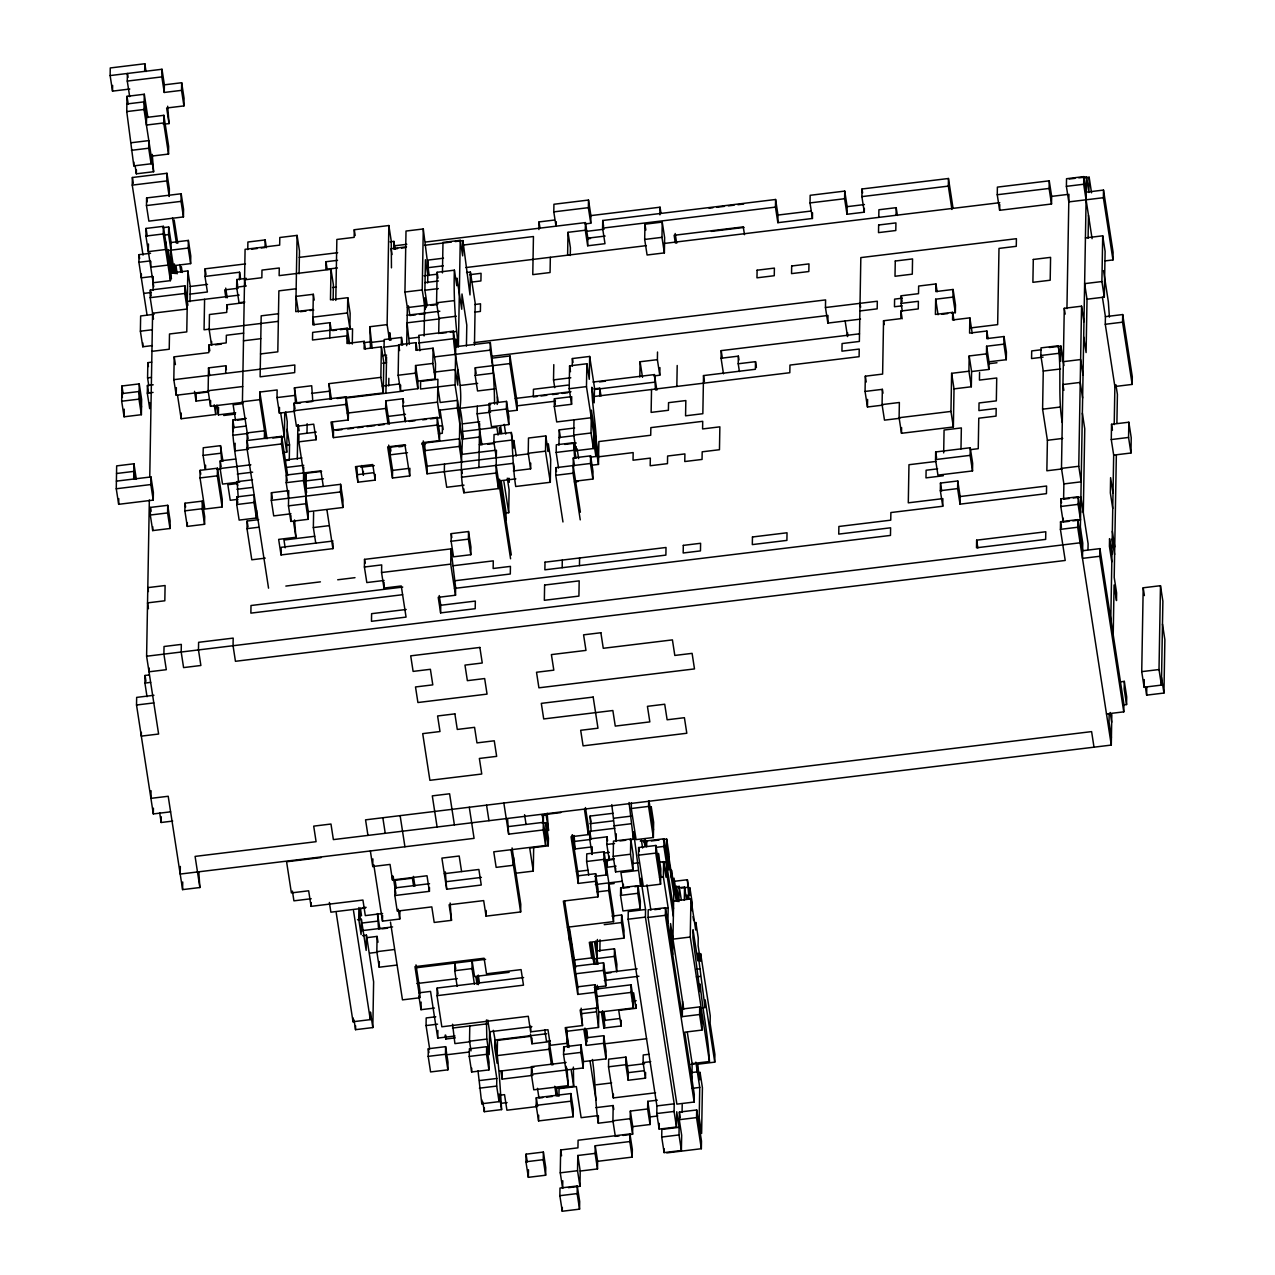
<?xml version="1.0" encoding="UTF-8"?>
<svg xmlns="http://www.w3.org/2000/svg" width="1275" height="1275" viewBox="0 0 1275 1275"><rect width="100%" height="100%" fill="white"/><g stroke="black" fill="none" stroke-linecap="round" stroke-linejoin="round"><path stroke-width="1.5" d="M129.811 89.027L112.519 91.131L110.128 75.576L110.256 67.957L144.824 63.75L146.035 71.528M112.519 91.131L112.63 85.409M116.392 481.137L150.976 476.93L153.367 492.485L153.239 500.103L118.671 504.31L116.264 488.755L116.663 465.885L133.955 463.781L136.345 479.336M118.671 504.31L118.766 498.589M121.683 401.227L121.954 385.99L139.246 383.887L141.637 399.442L141.382 414.694L124.089 416.797L121.683 401.227L138.975 399.139L139.246 383.887M163.853 115.324L163.726 122.942L146.434 125.046L146.561 117.428L163.853 115.324L168.651 146.434L168.523 154.068L151.231 156.156L151.103 163.79L133.811 165.877L126.751 111.578L127.006 96.342L144.298 94.238L147.9 117.571M129.683 96.661L127.277 81.09L127.404 73.472L128.01 77.361M124.089 416.797L124.217 409.163M143.039 255.128L132.249 185.114L132.377 177.496L166.961 173.288L169.352 188.859L169.224 196.477L166.818 180.922L166.961 173.288M133.811 165.877L133.875 162.068M152.267 154.371L153.622 171.727L136.345 173.814L136.409 170.005M133.684 479.033L133.955 463.781M147.007 314.798L138.911 262.283L139.039 254.665L150.562 253.263M153.622 171.727L144.027 109.491L144.298 94.238M144.697 71.368L144.824 63.75M152.378 345.589L142.784 346.768L140.377 331.197L140.648 315.961L154.084 314.319M141.382 274.029L141.318 277.838L152.841 276.452M170.611 811.824L153.319 813.928L136.521 705.011L136.664 697.393L153.94 695.289M142.784 346.768L142.848 342.943M153.733 286.62L145.94 236.066L146.067 228.432L163.359 226.328L171.456 278.843M146.466 205.562L146.609 197.944L181.178 193.752L183.568 209.307L183.441 216.925L148.872 221.133L146.466 205.562L181.05 201.37L181.178 193.752M151.103 163.79L148.697 148.219L148.824 140.601L131.548 142.704M148.474 244.003L148.33 251.621L165.623 249.518L165.75 241.899M141.382 732.312L141.318 736.121L158.61 734.033L146.609 656.227L149.334 499.975M149.812 402.964L149.701 408.685L147.31 393.13L147.438 385.496L153.207 384.795M148.777 385.656L147.581 377.878L147.836 362.642L151.677 362.164M153.494 319.069L150.195 297.665L150.338 290.047L184.907 285.839L187.903 305.299M150.833 261.455L150.737 267.176L168.029 265.072L168.284 249.836L171.886 273.169M147.023 696.708L144.92 683.081L145.047 675.463L148.888 675.001M149.749 477.105L152.602 313.22L187.17 309.028L184.779 293.473L184.907 285.839M153 290.365L153.239 277.026M150.307 515.036L150.434 507.418L167.726 505.314L170.133 520.869L169.989 528.503L152.697 530.591L150.307 515.036L167.599 512.933L167.726 505.314M153.239 500.103L150.833 484.548L150.976 476.93M149.079 667.972L149.016 671.798L166.308 669.694L163.901 654.123L164.029 646.505L181.321 644.401L181.193 652.035L183.584 667.59L200.876 665.486L198.47 649.931L198.613 642.313L233.182 638.106L233.054 645.724L235.445 661.295L1065.215 560.458L1060.418 529.348L1060.545 521.73L1077.837 519.626L1082.634 550.736L1099.927 548.633L1123.913 704.23L1123.769 711.848L1106.493 713.952M152.697 530.591L152.777 526.782M164.252 92.453L164.379 84.835L181.672 82.732L181.544 90.35L164.252 92.453L161.845 76.898L161.989 69.264L110.128 75.576M151.056 790.739L150.912 798.357L168.204 796.269L182.596 889.615L199.888 887.528L198.82 872.116M153.127 282.731L170.42 280.643L163.232 233.963L163.359 226.328M153.319 813.928L153.414 808.207M163.28 124.265L169.049 123.579L167.678 106.223M174.547 273.488L168.555 234.584L168.683 226.966L162.929 227.667M172.699 821.084L161.176 822.487L161.272 816.781M170.42 280.643L170.547 273.009L187.839 270.922L190.246 286.477L189.975 301.713M171.089 242.521L170.818 257.773L173.225 273.328L173.352 265.71L190.644 263.606L190.772 255.988L188.365 240.417L171.089 242.521L168.683 226.966M208.861 391.282L176.221 395.25L173.814 379.679L174.213 356.825L208.797 352.617L208.925 344.999L226.217 342.895L226.344 335.277L243.637 333.173M176.221 395.25L176.348 387.616M169.049 123.579L166.643 108.008L183.935 105.905L184.062 98.287L181.672 82.732M215.857 406.916L215.714 414.534L181.146 418.742L181.241 413.02M187.839 270.922L186.772 331.898L169.495 333.986L169.224 349.238L151.932 351.342M190.644 263.606L188.238 248.051L188.365 240.417M184.875 510.845L185.018 503.211L202.295 501.123L204.701 516.678L204.558 524.296L187.282 526.4L184.875 510.845L202.167 508.741L202.295 501.123M180.333 866.442L180.205 874.06L474.077 838.36L469.28 807.234M187.282 526.4L187.345 522.591M182.596 889.615L182.723 881.997M209.482 399.442L196.031 401.083L196.175 393.465L207.697 392.062M200.032 477.934L200.159 470.316L217.451 468.212L222.248 499.338L222.121 506.956L204.829 509.06L200.032 477.934L217.324 475.83L217.451 468.212M204.59 299.306L204.064 329.795L209.817 329.093M190.102 294.095L207.395 291.991L204.988 276.436L205.132 268.818L245.469 263.909M205.195 468.993L203.092 455.382L203.235 447.764L220.511 445.66L222.918 461.215M205.53 469.041L205.594 465.232M243.174 402.326L210.518 406.295L208.128 390.724L208.526 367.869L225.803 365.766L226.408 369.654M211.65 341.493L211.586 345.318L209.196 329.747L209.451 314.511L226.743 312.407L226.87 304.789L244.162 302.685M210.518 406.295L210.63 400.573M235.668 412.749L218.392 414.853L218.519 407.235M239.812 481.982L222.519 484.086L220.113 468.531L220.256 460.897L235.62 459.032M221.579 461.056L220.511 445.66M225.675 373.384L225.803 365.766M238.473 481.822C237.357 461.183 231.492 440.879 232.879 420.065L246.314 418.423M244.8 302.032L239.031 302.717L236.64 287.162L236.768 279.544L246.378 278.38M235.142 443.238L235.014 450.872L248.45 449.23M239.429 279.863L239.572 272.228L204.988 276.436M236.736 504.533L236.879 496.915L254.155 494.812L254.028 502.43L256.418 518.001L239.142 520.104L236.736 504.533L254.028 502.43M238.202 497.075L237.134 481.663L252.498 479.798M248.131 438.727L242.425 401.768L245.087 249.326L279.671 245.119L279.799 237.501L297.091 235.397L299.482 250.968L299.083 273.822M247.764 249.645L247.892 242.027L265.184 239.923L266.379 247.701M268.547 588.173L246.968 448.131L247.222 432.894L264.515 430.791L264.387 438.409M265.248 558.147L251.797 559.789L246.999 528.663L247.127 521.045L258.666 519.642M256.418 518.001L256.562 510.367M265.71 438.568L259.718 399.681L259.845 392.047L277.137 389.943L277.01 397.577L279.4 413.132L294.764 411.267M265.184 239.923L265.041 247.541L261.2 248.003M291.003 513.793L273.711 515.897L271.32 500.342L271.447 492.708L288.74 490.62L288.469 505.856L290.859 521.411L308.152 519.323L308.279 511.689L303.482 480.579L303.721 467.24M279.4 413.132L279.496 407.41M287.242 480.882L281.536 443.939L281.663 436.321L247.095 440.512L248.003 446.346M332.998 542.927L332.902 548.648L281.042 554.944L281.169 547.326L333.03 541.03M284.739 413.753L284.341 436.624L272.818 438.026M288.596 498.238L286.206 482.683L286.333 475.049L320.902 470.858L323.308 486.412M282.891 452.657L286.732 452.195L287.273 421.69L285.759 411.968M287.13 429.324L289.537 444.879L289.266 460.132L285.425 460.594M290.859 521.411L290.971 515.706M306.622 492.405L298.828 441.835L316.104 439.732L313.714 424.177L296.422 426.28L294.031 410.709L294.158 403.091L346.019 396.796L348.426 412.351L348.282 419.969L331.006 422.073L333.397 437.628L437.118 425.037L437.245 417.403L333.524 430.01L333.397 437.628M295.497 403.251L294.429 387.855L311.706 385.751L312.773 401.147M297.091 235.397L295.752 311.626L313.044 309.522M281.042 554.944L278.651 539.389L295.928 537.285L294.557 519.945M297.298 459.159L297.888 424.862M298.828 441.835L298.956 434.217L316.248 432.113M308.152 519.323L305.761 503.752L306.287 473.264L321.651 471.399M306.988 433.245L307.147 423.73M298.414 311.945L296.023 296.39L313.315 294.286L312.773 324.774L330.066 322.671L331.261 330.448M315.754 543.134L313.347 527.563L313.618 512.327M316.104 439.732L316.184 435.922M382.612 913.506L365.319 915.609L362.929 900.054L311.068 906.35L311.132 902.541M337.524 260.339L326.002 261.726L325.874 269.36L337.397 267.957M330.066 399.043L328.998 383.647L380.858 377.352L381.384 346.864L364.108 348.952L364.236 341.333L346.943 343.437L347.214 328.185L312.646 332.392L312.502 340.011L347.087 335.819L348.282 343.597M329.795 337.907L330.066 322.671M245.453 285.648L244.561 279.815L261.853 277.711L261.981 270.093L279.273 267.989L279.129 275.623L330.99 269.312L330.464 299.8L347.756 297.697L350.147 313.267L349.876 328.504L340.282 329.667M333.126 300.119L333.397 284.867L330.99 269.312M335.787 300.438L336.855 239.461L354.147 237.357L354.275 229.739L388.843 225.532L391.25 241.087L391.457 267.846M308.279 511.689L342.863 507.498L340.457 491.927L340.6 484.309L306.016 488.516M342.863 507.498L342.991 499.864L340.6 484.309M348.282 419.969L345.892 404.414L346.019 396.796M349.876 328.504L347.485 312.949L347.756 297.697M352.282 344.059L352.553 328.822L346.784 329.524M375.264 474.396L375.169 480.117L357.877 482.205L356.809 466.809M354.036 1019.936L355.534 1029.674L372.826 1027.57L370.435 1012.015L370.292 1019.633L353.016 1021.737L353.079 1017.928M363.407 471.415L363.343 475.224L361.845 465.487M355.534 1029.674L355.613 1025.865M384.094 580.46L366.817 582.563L364.411 567.008L364.538 559.374L450.983 548.872L455.637 587.616L455.51 595.234L438.217 597.337L440.624 612.893L475.193 608.701L475.336 601.083L440.752 605.274L440.624 612.893M358.897 907.529L358.705 918.972L361.096 934.527L361.367 919.275L357.526 919.753M370.467 347.804L369.83 326.719L387.122 324.615L388.843 225.532M360.14 919.466L360.331 908.023L361.526 915.801M372.125 347.995L369.83 326.719M362.594 935.627L366.435 935.149L366.164 950.401L361.367 919.275M450.123 903.003L451.493 920.343L434.201 922.447L431.811 906.892L397.242 911.099L394.836 895.528L429.404 891.337L427.013 875.766L392.445 879.973L390.038 864.418L372.746 866.522L372.89 858.888M337.158 398.501L383.265 392.907L383.791 362.419L381.384 346.864M382.612 363.2L386.452 362.738L384.062 347.167L384.189 339.548L401.482 337.445L402.677 345.222M372.826 1027.57L373.623 981.83L366.435 935.149M406.183 609.482L371.615 613.673L371.471 621.308L406.056 617.1L401.258 585.974L383.966 588.078L381.56 572.523L381.703 564.905L364.411 567.008M405.482 414.295L388.19 416.399L388.062 424.017L385.656 408.462L385.783 400.844L403.075 398.74L403.681 402.629M385.927 393.226L386.548 357.016M396.509 965.111L379.217 967.215L376.826 951.66L377.081 936.408L367.487 937.587M378.548 928.949L377.48 913.553L379.886 929.108M383.966 588.078L384.062 582.372M388.716 385.911L388.859 378.293M379.217 967.215L379.328 961.509M405.689 445.342L390.325 447.206L390.182 454.824L407.474 452.721M390.07 241.867L393.911 241.405L393.784 249.023L397.625 248.561M399.904 911.402L399.76 919.036L382.484 921.124L382.58 915.418M409.881 468.292L409.737 475.91L392.461 478.013L392.588 470.395L388.684 445.102M415.969 342.656L415.825 350.274L433.118 348.187L432.847 363.423L415.57 365.527L417.961 381.082L417.833 388.7L400.541 390.803L398.151 375.248L398.677 344.76L415.969 342.656L417.164 350.434M400.541 390.803L400.637 385.082M401.338 345.079L401.482 337.445M392.445 879.973L392.509 876.164M405.402 418.12L405.338 421.929L402.948 406.358L403.075 398.74M406.677 345.7L407.331 307.594L404.94 292.023L406.008 231.046L423.284 228.958L429.149 275.48M394.836 895.528L394.963 887.91L429.547 883.702M409.371 344.107L407.076 322.83L439.732 318.862M417.833 388.7L415.427 373.145L415.57 365.527M419.826 350.752L418.758 335.357L453.342 331.149L455.733 346.704L490.301 342.513C492.899 362.961 494.349 383.504 494.572 404.111M425.228 309.379L422.232 289.935L423.284 228.958M424.097 335.978L424.75 297.872L426.264 307.594M427.284 305.809L424.894 290.238L425.42 259.749L427.826 275.32M427.683 282.938L428.081 260.068L443.461 258.203M514.367 469.136L513.458 463.303L427.029 473.806L427.157 466.188L423.268 440.911M390.469 922.08L402.47 999.871L419.762 997.767L419.889 990.149L415.985 964.856M434.44 1008.063L420.989 1009.688L421.117 1002.07M417.961 381.082L435.253 378.978L435.524 363.742L433.118 348.187M438.712 333.556L438.983 318.32L436.576 302.765L437.118 272.276L454.394 270.173L456.801 285.728L456.928 278.109L461.725 309.219L461.996 293.983L466.793 325.093L466.427 346.067M429.659 1048.911L426.057 1025.578L426.185 1017.944L435.795 1016.781M430.312 418.885L439.923 417.722L437.516 402.167L437.915 379.297L420.623 381.4L420.495 389.018L455.063 384.827L455.86 339.086L457.072 346.864M429.404 891.337L429.484 887.528M428.193 1056.369L428.32 1048.751L445.613 1046.648L448.003 1062.218L447.876 1069.837L430.583 1071.94L428.193 1056.369L445.469 1054.282L445.613 1046.648M427.029 473.806L422.232 442.696L439.524 440.592L439.652 432.974L437.245 417.403M439.923 417.722L440.05 410.104L457.342 408L457.47 400.382L440.178 402.486L437.787 386.915M442.441 272.898L442.983 242.409L460.259 240.306L462.666 255.877L462.921 240.624L455.239 241.565M444.449 464.084L444.322 471.702L446.712 487.273L464.004 485.169M566.578 1027.809L567.646 1043.205L550.354 1045.309L547.963 1029.738L530.671 1031.842L528.28 1016.287L441.835 1026.789L437.038 995.663L437.182 988.045L523.611 977.543M455.032 1035.985L437.739 1038.089L437.883 1030.455M515.865 478.874L498.573 480.962L498.445 488.596L463.861 492.787C457.295 464.993 466.57 436.114 460.004 408.319C463.494 382.197 453.135 357.032 453.342 331.149M460.259 240.306L458.394 347.023C455.334 321.523 453.454 295.943 454.394 270.173M455.51 595.234L450.713 564.124L450.983 548.872M451.111 541.253L451.238 533.635L468.531 531.532L470.937 547.087L470.794 554.721L453.517 556.808L451.111 541.253L468.403 539.15L468.531 531.532M444.306 873.678L478.874 869.47L481.265 885.025L446.696 889.233L445.326 871.877M455.35 1037.866L445.74 1039.029L445.804 1035.22M457.996 369.893L457.741 385.13L455.334 369.575L434.201 372.141M461.741 461.98L459.335 446.425L459.861 415.937L455.063 384.827M470.268 1041.739L454.904 1043.603L452.561 1024.239M457.135 986.26L454.729 970.705L454.856 963.087L455.765 968.92M463.861 492.787L463.941 488.978M466.554 272.531L470.395 272.053L469.997 294.923L462.921 240.624M474.459 345.095L475.193 303.179L470.395 272.053M494.843 388.875L477.551 390.963L475.161 375.408L475.288 367.79L509.857 363.582L510 355.964L492.708 358.068M481.95 444.959L477.153 413.833L477.28 406.215M478.89 467.511L479.655 423.682M469.248 1056.433L469.391 1048.815L486.668 1046.711L489.074 1062.266L488.947 1069.9L471.654 1071.988L469.248 1056.433L486.54 1054.329L486.668 1046.711M471.017 1050.919L469.519 1041.197L469.79 1025.945M474.412 984.157L472.021 968.602L472.148 960.983L474.555 976.538L509.123 972.331M471.654 1071.988L471.718 1068.179M489.106 411.108L489.249 403.49L506.526 401.386L508.932 416.941L508.805 424.559L491.512 426.663L489.106 411.108L506.398 409.004L506.526 401.386M498.27 402.645L490.174 350.131L490.301 342.513M482.811 1101.951L484.309 1111.688L501.601 1109.585L499.194 1094.014L499.067 1101.648L481.775 1103.752L478.013 1070.841M481.775 1103.752L481.854 1099.927M496.31 457.789L493.903 442.234L494.047 434.6L511.323 432.496L513.729 448.067L513.857 440.433L516.263 456.004M512.072 847.923L520.774 904.326L520.646 911.944L486.062 916.151L486.173 910.43M484.309 1111.688L484.373 1107.863M498.445 488.596L496.039 473.025L496.437 450.171M497.234 404.43L497.377 396.812M531.866 1026.646L489.6 1031.778L489.202 1054.648L486.811 1039.093L486.476 1019.952M499.402 433.325L499.497 427.603L500.406 433.452M505.904 520.025L506.032 512.407L501.234 481.281M499.067 1101.648L496.676 1086.077L496.804 1078.459L487.815 1020.112M504.852 513.188L508.709 512.709L509.108 489.855L507.307 478.173M509.299 478.412L509.235 482.221L508.629 478.332M493.297 1030.312C498.541 1056.561 499.943 1083.081 501.601 1109.585M513.331 470.937L530.623 468.833L528.217 453.262L528.488 438.026L545.764 435.922L548.17 451.477L548.298 443.859L550.704 459.414L550.306 482.285L515.722 486.492C512.901 468.578 512.853 450.489 511.323 432.496M532.87 1075.351L502.127 1079.096L502.27 1071.462M560.777 812.605L543.485 814.709L543.214 829.945L508.645 834.153L507.578 818.757M507.45 411.427L517.06 410.263L517.188 402.645L510 355.964M513.586 857.645L513.442 865.263L496.15 867.367L493.76 851.812L545.62 845.516L545.748 837.882L542.162 814.55M530.623 468.833L530.719 463.112M538.911 229.532L539.038 221.914L554.402 220.049M525.953 1161.78L526.081 1154.162L543.373 1152.058L545.764 1167.613L545.636 1175.231L528.344 1177.335L525.953 1161.78L543.246 1159.676L543.373 1152.058M515.977 873.2L533.269 871.112L533.667 848.242M530.671 1031.842L530.767 1026.136M528.344 1177.335L528.488 1169.717M566.977 1068.275L568.347 1085.615L533.779 1089.822L531.372 1074.267L531.516 1066.633L566.084 1062.442M551.453 1064.848L549.063 1049.293L549.19 1041.675L531.914 1043.779L532.01 1038.057M550.306 482.285L545.509 451.175L545.764 435.922M550.338 257.295L550.067 272.531L532.775 274.635L533.444 236.528L464.291 244.928M536.169 1105.377L536.313 1097.759L570.881 1093.552L573.272 1109.122L573.144 1116.741L538.576 1120.932L536.169 1105.377L570.754 1101.186L570.881 1093.552M555.9 225.484L553.796 211.873L553.924 204.255L588.508 200.047L590.899 215.602L590.771 223.237L585.002 223.938M538.576 1120.932L538.672 1115.227M554.737 387.664L553.525 379.886L553.796 364.634M556.219 225.532L556.298 221.722M542.178 823.108L546.019 822.646L545.891 830.264L548.282 845.819L531.006 847.923M591.265 417.738L556.697 421.945L554.29 406.374L554.434 398.756L569.798 396.892M548.282 845.819L548.425 838.201L546.019 822.646M562.96 521.969L555.757 475.288L555.9 467.67L590.468 463.478L590.596 455.844L573.32 457.948L573.049 473.2L580.252 519.865M558.562 467.989L556.171 452.434L556.298 444.8L573.591 442.712L575.981 458.267M558.96 445.118L559.231 429.882L574.595 428.002M562.163 567.71L562.291 560.092M567.614 255.191L568.012 232.321L585.305 230.217L585.432 222.599L426.009 241.979M570.276 255.51L570.419 247.892L568.012 232.321M573.352 1067.111L573.686 1086.252L556.394 1088.356L556.267 1095.974L554.752 1086.252M554.29 406.374L571.582 404.287L569.192 388.716L569.59 365.845L586.867 363.757L589.273 379.312L589.672 356.442L572.379 358.546L572.252 366.164M558.928 1096.293L559.056 1088.659L576.348 1086.571L581.145 1117.681L596.509 1115.816M571.582 404.287L571.71 396.652M559.852 1195.695L559.996 1188.061L577.272 1185.973L579.679 1201.528L579.551 1209.146L562.259 1211.25L559.852 1195.695L577.145 1193.591L577.272 1185.973M562.785 1180.762L562.658 1188.38L560.251 1172.825L560.665 1149.954L577.942 1147.851L578.085 1140.233L629.946 1133.937L632.336 1149.492L632.209 1157.11L597.624 1161.318L597.497 1168.936L580.205 1171.04L579.95 1186.276L568.427 1187.678M574.643 458.108L573.591 442.712M593.672 433.293L593.401 448.545L576.109 450.649L573.718 435.078L573.989 419.842M568.347 1085.615L563.55 1054.505L563.678 1046.871L580.97 1044.783L583.376 1060.338L583.233 1067.956L531.372 1074.267M562.259 1211.25L562.323 1207.441M576.109 450.649L576.188 446.824M565.957 1070.06L566.02 1066.251M569.447 940.297L569.511 936.488L570.116 940.376M572.395 841.038L572.507 835.316M571.837 955.867L572.045 944.424M579.456 565.606L579.583 557.988M614.789 828.272L589.815 831.316L589.688 838.934L592.094 854.489L592.222 846.871L574.929 848.975L574.164 835.508M574.372 963.804L574.435 959.995L591.727 957.892L591.998 942.639L595.298 964.043M812.526 212.766L812.43 218.471L777.862 222.679L777.989 215.061L775.598 199.49L602.724 220.495L602.597 228.129L604.988 243.684L587.695 245.788L587.839 238.154L585.432 222.599M590.771 223.237L588.365 207.666L588.508 200.047M590.787 465.343L598.469 464.419L586.468 386.612L586.867 363.757M578.372 875.782L595.648 873.694L595.521 881.312L578.228 883.416L578.372 875.782L572.061 834.95M577.862 986.802L595.154 984.698L595.027 992.332L577.734 994.42L577.862 986.802L564.682 901.234M579.95 1186.276L577.543 1170.721L577.814 1155.485L595.09 1153.381L595.234 1145.763L629.802 1141.555L629.946 1133.937M593.401 448.545L591.01 432.99L591.409 410.12L598.597 456.801L633.165 452.593L633.038 460.211L650.33 458.108L650.186 465.742L667.478 463.638L667.606 456.02L684.898 453.916L684.771 461.534L702.047 459.43L702.19 451.812L719.467 449.708L719.865 426.838L702.589 428.942L702.716 421.324L650.856 427.619L650.728 435.253L598.867 441.548L598.469 464.419M583.233 1067.956L580.842 1052.401L580.97 1044.783M567.646 1043.205L565.239 1027.65L582.532 1025.546L581.161 1008.19M575.583 481.137L592.875 479.033L593.002 471.415L590.596 455.844M588.731 875.096L586.627 861.486L586.755 853.867L604.047 851.764L613.642 914L613.514 921.618L567.407 927.228M578.228 883.416L571.041 836.735L588.317 834.631L588.46 827.013L585.448 807.553M590.166 457.183L595.935 456.482C598.134 433.165 592.158 410.391 591.807 387.249L594.198 402.804L594.469 387.568L589.672 356.442M591.154 831.475L590.086 816.064L613.132 813.275M586.436 1037.786L603.728 1035.683L603.585 1043.301L586.309 1045.404L586.564 1030.168L587.759 1037.946M599.664 395.808L599.792 388.19L594.038 388.891M577.734 994.42L563.343 901.074L597.911 896.867L598.055 889.249L595.648 873.694M565.877 1031.395L598.517 1027.427L596.19 1008.063M596.955 964.235L597.385 939.468M613.658 1121.331L598.294 1123.211C594.947 1102.062 595.712 1080.642 592.397 1059.493M582.532 1025.546L580.141 1009.991L597.417 1007.887L597.561 1000.269L595.154 984.698M598.517 1027.427L598.788 1012.191L597.29 1002.469M599.856 951.214L600.047 939.771M598.294 1123.211L598.421 1115.577M594.788 876.339L606.31 874.953L603.92 859.382L604.047 851.764M594.293 987.36L605.816 985.957L603.41 970.403L603.553 962.784L574.738 966.275M606.31 874.953L606.581 859.701L614.263 858.76M613.084 859.541L609.243 860.019L606.836 844.448L606.98 836.83L589.688 838.934M621.244 1020.239L621.148 1025.961L603.856 1028.064L604.127 1012.812L605.322 1020.59M605.816 985.957L605.944 978.339L603.553 962.784M613.514 921.618L608.717 890.508L608.844 882.89M609.243 860.019L609.307 856.21M582.93 1061.661L605.992 1058.872L606.119 1051.237L603.728 1035.683M655.573 1092.787L613.323 1097.918L608.526 1066.808L608.653 1059.174L625.945 1057.087L628.336 1072.642L628.208 1080.26L645.485 1078.156L645.596 1072.45M613.211 856.338L613.466 841.102L630.758 838.998L633.149 854.553L632.894 869.805L615.602 871.909L613.211 856.338L630.488 854.234L630.758 838.998M616.271 833.786L616.128 841.404L611.777 804.621M615.602 871.909L615.666 868.084M614.47 948.791L616.877 964.346L616.749 971.98L614.343 956.409L614.47 948.791L597.194 950.895L595.696 941.173M619.156 1135.882L615.315 1136.344L612.924 1120.789L613.179 1105.537L595.903 1107.64M613.323 1097.918L613.387 1094.109M620.527 895.401L620.67 887.782L637.946 885.679L640.353 901.234L640.225 908.852L622.933 910.956L620.527 895.401L637.819 893.297L637.946 885.679M591.727 957.892L589.321 942.321L623.905 938.129L621.499 922.574L621.642 914.94L612.032 916.119M629.101 887.384L623.332 888.085L623.395 884.276M623.905 938.129L624.033 930.511L621.642 914.94M679.129 1127.323L661.852 1129.411L661.709 1137.045L664.116 1152.6L681.392 1150.496L679.001 1134.941L679.129 1127.323L676.738 1111.752L676.467 1127.004L659.175 1129.108L656.784 1113.537L656.912 1105.919L628.129 919.211L628.256 911.593L645.548 909.489L640.751 878.363L640.624 885.982L634.854 886.683M628.208 1080.26L625.802 1064.705L625.945 1057.087M629.579 839.779L633.42 839.317L629.053 802.517M651.111 814.342L651.238 806.724L653.645 822.279L653.374 837.532L636.082 839.619L631.284 808.509L631.396 802.788M639.827 377.002L640.098 361.749L657.39 359.662L657.518 352.027M633.42 839.317L633.548 831.683L640.624 885.982M630.966 992.428L631.093 984.81L596.525 989.002L596.397 996.636L630.966 992.428L633.356 1007.983L598.788 1012.191M644.688 239.445L644.959 224.193L662.235 222.089L664.642 237.66L664.371 252.896L647.094 255L644.688 239.445L661.98 237.341L662.235 222.089M622.997 1135.419L632.607 1134.24L630.201 1118.685L630.344 1111.067L647.62 1108.963L647.764 1101.345L657.358 1100.182M633.356 1007.983L633.5 1000.365L631.093 984.81M632.607 1134.24L632.735 1126.622L630.344 1111.067M658.298 861.023L658.442 853.405L660.832 868.96L660.577 884.197L643.285 886.3L638.488 855.19L638.616 847.556L655.908 845.468L660.705 876.578M621.148 1025.961L618.742 1010.406L636.034 1008.302L636.097 1004.493M651.525 389.512L651.127 412.383L668.403 410.279L668.546 402.661L685.838 400.557L685.567 415.809L702.844 413.706L703.513 375.583L755.374 369.288L755.517 361.67L738.225 363.773L739.42 371.551M655.525 389.991L654.457 374.579L592.987 382.054M676.467 1127.004L674.077 1111.449L674.204 1103.815L645.421 917.108L645.548 909.489M646.648 846.6L646.744 840.878L664.036 838.791L668.833 869.901L669.104 854.664L666.697 839.093L662.857 839.572M645.485 1078.156L643.094 1062.601L643.222 1054.983L648.991 1054.282M653.374 837.532L648.577 806.406L648.672 800.684M659.908 214.838L660.052 207.203L590.899 215.602M699.72 1006.899L702.111 1022.454L701.983 1030.072L684.691 1032.176L694.285 1094.412L694.158 1102.03L676.866 1104.134L648.082 917.426L648.21 909.808L665.502 907.704L682.3 1016.621L699.577 1014.517L699.72 1006.899L682.428 1008.987M654.027 375.918L659.781 375.217L659.924 367.598M632.735 1126.622L650.027 1124.518L650.154 1116.9L647.764 1101.345M660.577 884.197L655.764 853.087L655.908 845.468M667.893 923.259L668.164 908.007L663.367 876.897L663.637 861.645L657.868 862.346M673.503 908.645L663.893 846.409L664.036 838.791M659.175 1129.108L659.287 1123.387M694.158 1102.03L665.375 915.323L665.502 907.704M666.697 839.093L666.57 846.727L673.758 893.392M676.834 386.452L677.2 365.495M664.116 1152.6L664.179 1148.791M670.299 938.814L670.57 923.578L683.751 1009.147M671.367 877.837L671.495 870.219L676.292 901.329L676.563 886.093L678.953 901.648L679.224 886.412L675.383 886.874M672.69 954.385L672.833 946.751L670.427 931.196M681.392 1150.496L681.663 1135.26L679.272 1119.689L679.4 1112.071L696.692 1109.967L701.489 1141.093L701.346 1148.711L666.777 1152.919M682.3 1016.621L682.555 1001.369M684.324 900.373L684.548 887.033L678.794 887.735M682.061 1112.39L682.205 1104.772M687.018 898.779L687.082 894.97L687.687 898.859M689.026 899.018L687.352 879.734L673.901 881.36M691.895 1078.857L692.15 1063.605L709.442 1061.501L690.253 937.029L690.923 898.923L673.63 901.027M692.15 910.844L692.277 903.226L689.887 887.671L689.759 895.289L687.352 879.734M701.346 1148.711L696.548 1117.601L696.692 1109.967M690.923 898.923L695.72 930.033L695.847 922.415L698.238 937.97L698.11 945.604L700.517 961.159L700.644 953.541L710.239 1015.777L710.111 1023.395L714.908 1054.521L714.765 1062.139L697.489 1064.243L697.345 1071.861L691.592 1072.562M701.202 1007.983L705.043 1007.521L697.983 953.222L697.839 960.84L693.042 929.73L692.915 937.348L699.975 991.647L700.118 984.029C702.541 1009.896 708.183 1035.555 709.442 1061.501M695.847 1062.139L699.752 1087.416L699.21 1117.904L701.617 1133.475L702.413 1087.734L700.023 1072.179L699.879 1079.797L697.489 1064.243M705.043 1007.521L705.171 999.903L714.765 1062.139M723.467 373.798L721.076 358.243L721.204 350.625L859.493 333.811M738.225 363.773L738.352 356.139L721.076 358.243M777.862 222.679L775.455 207.124L775.598 199.49M812.43 218.471L810.023 202.916L810.167 195.298L844.735 191.091L847.142 206.662L846.998 214.28L864.291 212.176L864.354 208.367M860.513 319.117L827.858 323.085L825.451 307.53L825.594 299.912L474.093 342.624M827.858 323.085L827.985 315.467L491.863 356.315M846.998 214.28L844.608 198.725L844.735 191.091M847.604 332.743L847.54 336.552L845.134 320.981M864.291 212.176L861.884 196.621L862.028 188.987L948.457 178.5L952.951 207.666M882.826 405.131L867.462 406.996L865.056 391.441L865.327 376.189L882.619 374.085L883.543 320.742L900.835 318.638L900.963 311.02L918.255 308.917L918.383 301.298L901.09 303.386L902.302 311.164M867.462 406.996L867.59 399.378M878.778 217.388L878.905 209.753L896.198 207.666L897.393 215.443M899.847 418.28L884.483 420.144L882.077 404.589L882.348 389.337L865.056 391.441M896.07 215.284L896.198 207.666M901.09 303.386L901.234 295.768L918.51 293.664L918.653 286.046L935.93 283.942L935.802 291.561L953.094 289.473L952.951 297.091L935.675 299.195L935.404 314.431L952.696 312.327L952.552 319.961L969.845 317.858L969.574 333.094L986.866 331.006L986.738 338.624L1004.015 336.52L1003.887 344.138L986.595 346.242L986.468 353.86L969.175 355.964L968.92 371.216L951.628 373.32L954.019 388.875L953.365 426.982L901.505 433.293L899.098 417.722L899.369 402.486L882.077 404.589M901.505 433.293L901.6 427.571M935.547 459.574L935.675 451.956L970.243 447.748L972.65 463.303L972.506 470.937L937.938 475.129L935.547 459.574L970.116 455.366L970.243 447.748M454.474 588.397L890.476 535.42L890.603 527.802L838.743 534.097L838.886 526.479L890.747 520.168L890.874 512.55L942.735 506.255L940.344 490.7L940.472 483.066L957.764 480.962L960.155 496.533L960.027 504.151L1046.456 493.648L1046.584 486.03L960.155 496.533M942.735 506.255L942.863 498.637L908.294 502.828L908.963 464.722L935.85 461.454M943.675 452.896L944.074 430.026L961.35 427.922L960.983 448.896M951.931 209.451L948.329 186.118L948.457 178.5M953.365 426.982L950.959 411.427L951.628 373.32M951.517 313.108L955.358 312.646L955.485 305.028L953.094 289.473M960.027 504.151L957.621 488.596L957.764 480.962M954.019 388.875L971.311 386.771L971.582 371.535L969.175 355.964M976.65 540.17L976.507 547.788L1045.659 539.389L1045.787 531.755L976.65 540.17L977.845 547.947M979.567 372.475L979.439 380.093L996.731 377.99L996.333 400.86L979.041 402.964L978.913 410.582L996.189 408.478L996.062 416.112L978.77 418.2L978.244 448.688L970.562 449.629M971.582 371.535L988.858 369.431L989.002 361.797L986.595 346.242M997.257 194.74L997.385 187.122L1049.245 180.827L1051.652 196.382L1051.508 204L999.648 210.295L997.257 194.74L1049.118 188.445L1049.245 180.827M999.648 210.295L999.759 204.59M989.002 361.797L1006.278 359.709L1006.421 352.075L1004.015 336.52M1062.218 468.913L1046.855 470.778L1047.397 440.289L1042.599 409.179L1043.253 371.057L1040.862 355.502L1040.99 347.884L1058.282 345.78L1060.672 361.335L1060.943 346.099L1049.421 347.501M1062.282 422.631C1057.756 397.226 1061.692 371.248 1058.282 345.78M1068.976 521.332L1063.207 522.033L1060.816 506.478L1060.943 498.86L1078.236 496.756L1080.626 512.311M1069.374 498.477L1063.605 499.178L1063.876 483.926L1061.485 468.371L1064.274 308.295L1081.567 306.191L1083.957 321.762M1103.513 190.071L1103.369 197.705L1068.801 201.896L1066.394 186.341L1066.538 178.723L1083.814 176.619L1086.22 192.174L1103.513 190.071L1113.107 252.307L1112.963 259.941L1105.282 260.865M1063.207 522.033L1063.286 518.224M1066.936 308.614L1068.928 194.278M199.888 887.528L195.091 856.402L316.088 841.691L313.698 826.136L330.974 824.032L333.381 839.603L1111.29 745.078L1077.694 527.244L1077.837 519.626M1072.817 520.869L1080.499 519.929L1078.108 504.374L1078.236 496.756M1063.876 483.926L1081.168 481.822L1078.762 466.267L1081.567 306.191M1092.085 238.696L1083.686 184.237L1083.814 176.619M1078.809 177.862L1086.491 176.938L1080.1 542.799L146.609 656.227M1083.304 512.63L1084.754 428.783L1082.363 413.227M1085.423 237.915L1102.716 235.811L1101.903 281.552L1084.627 283.64L1087.017 299.211L1086.093 352.553L1083.686 336.998M1088.085 238.234L1088.483 215.363M1083.383 177.942L1089.153 177.241L1088.882 192.493L1086.491 176.938M1087.989 549.461L1088.101 543.756L1080.897 497.075L1073.215 497.999M1123.769 711.848L1099.783 556.267L1099.927 548.633M1087.017 299.211L1104.309 297.107L1105.106 251.366L1102.716 235.811M1114.207 424.623L1114.876 386.516L1105.282 324.28L1105.409 316.646L1102.413 297.202M1113.681 455.111L1111.274 439.556L1111.545 424.304L1128.837 422.216L1131.228 437.771L1130.957 453.007L1113.681 455.111L1110.748 622.806M1109.154 714.271L1109.027 721.889L1111.418 737.46M1111.29 745.078L1111.816 714.59M1113.155 638.361L1114.079 585.002L1116.486 600.573L1116.613 592.939L1114.207 577.384L1116.342 455.43M1116.9 423.029L1117.41 394.453L1115.912 384.731M1114.876 386.516L1132.168 384.412L1122.558 322.177L1122.701 314.558L1105.409 316.646M1120.47 681.838L1124.311 681.36L1124.168 688.994L1126.574 704.549L1122.733 705.011M1130.957 453.007L1128.566 437.453L1128.837 422.216M1126.574 704.549L1126.702 696.931L1124.311 681.36M1132.168 384.412L1132.296 376.794L1122.701 314.558M1141.731 671.638L1143.197 587.791L1160.473 585.703L1162.88 601.258L1161.413 685.105L1144.121 687.209L1141.731 671.638L1159.007 669.55L1160.473 585.703M1144.121 687.209L1144.265 679.575M1162.481 624.128L1164.872 639.683L1163.947 693.042L1146.655 695.146L1146.783 687.512M127.277 81.09L161.845 76.898M126.878 103.96L144.171 101.857L146.561 117.428M126.751 111.578L144.027 109.491M131.405 150.322L148.697 148.219M132.249 185.114L166.818 180.922M145.94 236.066L163.232 233.963M164.714 235.062L168.555 234.584M167.105 250.617L188.238 248.051M138.911 262.283L150.434 260.881M553.796 211.873L588.365 207.666M251.605 249.183L257.359 248.482M299.243 257.375L337.652 252.705M395.282 245.708L406.805 244.306M709.107 208.207L712.948 207.745M716.789 207.283L724.471 206.343M728.312 205.881L734.081 205.179M737.922 204.717L743.676 204.016M406.486 246.84L391.122 248.705L392.015 254.554M401.466 248.099L405.307 247.621M424.511 245.294L451.398 242.027M602.597 228.129L775.455 207.124M810.023 202.916L844.608 198.725M861.884 196.621L948.329 186.118M586.787 231.317L604.079 229.213M1069.199 179.026L1074.968 178.341M190.246 286.477L207.522 284.373M587.839 238.154L605.115 236.066M777.989 215.061L810.645 211.092M847.142 206.662L864.418 204.558M586.659 238.951L590.5 238.473M143.708 293.409L151.39 292.469M150.195 297.665L184.779 293.473M236.64 287.162L246.234 285.998M1066.394 186.341L1083.686 184.237M238.122 288.262L224.687 289.887L225.882 297.681M711.37 231.397L744.026 227.428M427.954 267.686L443.318 265.822M187.313 301.41L239.174 295.099M465.821 267.559L646.361 245.629M663.653 243.525L999.791 202.677M1051.652 196.382L1067.016 194.517M296.151 288.756L278.874 290.859L277.807 351.836L260.514 353.94M423.985 275.782L437.421 274.141M332.536 287.528L336.377 287.066M469.519 274.715L481.057 273.312L480.914 280.946L471.32 282.11M425.021 282.62L438.473 280.994M404.94 292.023L422.232 289.935M424.894 290.238L438.329 288.612M278.476 313.73L261.184 315.833L260.116 376.81L294.684 372.603L294.828 364.985L173.814 379.679M300.342 311.706L306.096 311.004M309.952 310.542L313.793 310.08M140.377 331.197L151.9 329.795M209.196 329.747L278.332 321.348M347.485 312.949L312.917 317.14L314.112 324.934M436.576 302.765L453.868 300.661M407.331 307.594L438.074 303.848M431.125 305.331L436.895 304.629M474.762 304.502L480.516 303.801L480.388 311.435L474.619 312.136M407.203 315.212L439.859 311.243M415.634 314.829L409.865 315.531L408.367 305.809M419.475 314.367L425.228 313.666M243.493 340.792L260.785 338.688M215.427 344.84L221.197 344.138M332.6 330.608L336.441 330.145M438.983 318.32L456.275 316.216M363.805 342.672L369.575 341.971M440.64 333.333L446.393 332.632M450.234 332.169L456.004 331.468M372.236 342.274L383.759 340.887M409.466 338.401L419.077 337.222M384.062 347.167L399.426 345.302M418.63 342.975L453.199 338.767M147.581 377.878L151.422 377.416M382.739 355.582L386.596 355.103M825.451 307.53L877.312 301.235L877.184 308.853L859.892 310.957M902.286 298.191L894.604 299.131L894.476 306.749L902.158 305.825M434.472 356.904L490.174 350.131M147.31 393.13L153.064 392.429M208.128 390.724L242.696 386.532M398.151 375.248L415.427 373.145M941.906 314.287L947.676 313.586M242.425 401.768L259.718 399.681M277.01 397.577L294.286 395.473M311.578 393.369L328.87 391.266M382.213 386.07L399.505 383.966M242.744 403.649L233.134 404.812L235.54 420.383M475.161 375.408L492.437 373.304M300.661 402.948L296.82 403.41L294.429 387.855M306.43 402.247L312.184 401.545M345.589 398.119L403.203 391.122M460.402 385.448L477.679 383.345M223.715 415.491L235.237 414.088M970.769 327.898L997.656 324.631L998.994 248.418L1016.271 246.314L1016.414 238.696L860.832 257.598L859.366 341.445L842.074 343.549L841.946 351.167L859.222 349.063L859.095 356.681L789.958 365.08L789.815 372.714L593.895 396.509M294.031 410.709L345.892 404.414M553.525 379.886L570.817 377.782M237.453 420.144L243.222 419.443M568.012 385.082L533.444 389.289L533.317 396.907L537.158 396.445M599.489 381.894L605.258 381.193M347.246 413.132L385.656 408.462M402.948 406.358L437.516 402.167M246.187 426.057L232.735 427.683L233.341 431.572M569.192 388.716L586.468 386.612M1105.282 324.28L1122.558 322.177M515.275 398.469L570.977 391.696M540.998 395.983L546.752 395.282M552.521 394.581L558.291 393.879M562.132 393.401L567.885 392.716M594.772 389.449L654.314 382.213M232.608 435.301L247.972 433.436M460.004 408.319L490.732 404.573M517.076 405.848L555.486 401.179M336.202 430.328L341.955 429.627M347.724 428.926L353.478 428.225M357.319 427.762L363.088 427.061M366.929 426.599L374.611 425.659M378.452 425.197L384.221 424.495M409.179 421.451L414.949 420.75M422.631 419.826L426.472 419.363M477.153 413.833L490.604 412.207M1041.308 349.764L1031.698 350.928L1031.571 358.546L1043.093 357.143M246.968 448.131L281.536 443.939M438.6 426.121L442.441 425.659L442.313 433.277L438.473 433.755M203.092 455.382L220.384 453.278M285.696 445.342L289.537 444.879M462.395 423.874L479.687 421.77M1040.862 355.502L1058.138 353.398M989.304 363.678L996.986 362.753M116.535 473.503L133.811 471.399L135.023 479.193M1063.334 361.654L1080.626 359.55L1083.033 375.121M286.604 459.813L301.968 457.948M220.113 468.531L250.856 464.785M398.756 446.824L402.597 446.362M421.802 444.019L425.643 443.557M217.021 469.535L220.862 469.072M1043.253 371.057L1060.545 368.969M286.461 467.431L303.753 465.327M459.335 446.425L424.766 450.633L424.894 442.999L459.462 438.807L461.869 454.362L494.525 450.394M493.903 442.234L511.195 440.13M116.264 488.755L150.833 484.548M237.278 474.045L252.641 472.18M479.288 444.64L494.652 442.776M487.719 444.258L493.473 443.557M573.718 435.078L591.01 432.99M559.087 437.5L574.467 435.636M360.809 467.287L374.26 465.646M237.453 483.544L227.843 484.707L230.249 500.278L237.931 499.338M564.729 444.417L576.252 443.015M286.206 482.683L303.482 480.579M528.217 453.262L545.509 451.175M237.007 489.297L252.37 487.432M323.436 478.794L306.159 480.898L304.948 473.105M358.02 474.587L373.384 472.722M392.588 470.395L407.952 468.515M427.157 466.188L528.966 453.82M556.171 452.434L573.447 450.33M899.098 417.722L950.959 411.427M271.32 500.342L340.457 491.927M461.47 477.233L496.039 473.025M1042.599 409.179L1059.876 407.076M288.469 505.856L305.761 503.752M555.757 475.288L573.049 473.2M574.403 481.918L578.244 481.44M246.999 528.663L258.522 527.26M313.347 527.563L328.711 525.698M1047.397 440.289L1062.76 438.425M314.702 536.281L283.974 540.026L285.17 547.804M1111.274 439.556L1128.566 437.453M937.635 468.833L926.112 470.236L925.985 477.87L943.277 475.766M1061.485 468.371L1078.762 466.267M940.344 490.7L957.621 488.596M381.56 572.523L450.713 564.124M285.839 586.07L320.407 581.862M337.7 579.774L354.992 577.671M452.944 565.765L493.282 560.857L493.154 568.491L510.43 566.387L510.303 574.005L454.601 580.778M1060.816 506.478L1078.108 504.374M402.741 587.074L251 605.513L250.872 613.132L402.613 594.708M1060.418 529.348L1077.694 527.244M1099.783 556.267L1082.507 558.37L1082.762 543.118L1080.371 527.563M144.92 683.081L150.673 682.38M136.521 705.011L153.813 702.908M542.305 815.49L546.146 815.028L548.553 830.583L547.182 813.227M631.284 808.509L648.577 806.406M508.773 826.535L543.357 822.327M613.865 818.231L631.157 816.128M589.958 823.698L613.004 820.893M321.157 857.565L286.588 861.773L291.385 892.898L308.662 890.795L311.068 906.35M613.737 825.849L631.029 823.746M575.073 841.357L590.437 839.476M619.969 840.942L625.738 840.241M606.836 844.448L614.518 843.524M640.241 841.038L644.082 840.576L644.975 846.409M643.652 841.898L647.493 841.436M651.334 840.974L659.016 840.034M603.617 853.087L609.37 852.401M656.211 847.333L663.893 846.409M586.627 861.486L603.92 859.382M638.488 855.19L655.764 853.087M604.222 861.262L608.063 860.8M446.824 881.615L481.408 877.407M311.196 898.732L293.919 900.835L292.421 891.097M632.591 863.51L638.345 862.808M606.438 867.319L616.048 866.155M576.459 871.606L587.982 870.203M662.458 862.426L666.299 861.964L666.028 877.216L663.637 861.645M638.217 870.427L620.925 872.53L623.332 888.085M362.259 907.8L366.1 907.322M365.463 907.991L330.878 912.183L329.38 902.461M595.393 884.515L622.296 881.248M659.526 877.359L663.367 876.897M608.414 884.212L614.168 883.511M597.178 891.91L608.717 890.508M361.988 923.036L377.352 921.172M681.456 888.053L687.225 887.352M361.861 930.654L392.588 926.925M381.815 928.869L387.568 928.168M654.712 909.649L660.482 908.948M664.323 908.485L668.164 908.007M628.129 919.211L645.421 917.108M648.082 917.426L665.375 915.323M376.826 951.66L394.103 949.556M369.877 953.142L377.559 952.202M604.222 924.662L621.499 922.574M416.447 967.741L485.6 959.342M690.253 937.029L672.961 939.133L674.029 878.156L677.631 901.489M454.729 970.705L472.021 968.602M593.21 958.991L614.343 956.409M416.925 983.535L457.263 978.642M419.029 992.811L430.552 991.408L437.739 1038.089M576.523 973.67L603.41 970.403M604.477 972.825L637.133 968.857M605.211 973.383L610.98 972.682M437.038 995.663L523.483 985.161L521.077 969.606L486.508 973.813L484.102 958.242L414.965 966.657L419.762 997.767M604.334 980.443L638.918 976.252M696.533 969.255L700.373 968.777M696.405 976.873L700.246 976.411M426.057 1025.578L437.58 1024.176M632.32 1001.146L636.161 1000.684M452.498 1028.048L487.082 1023.841M580.762 1013.737L596.126 1011.872M603.983 1020.446L619.347 1018.566M469.519 1041.197L486.811 1039.093M546.656 1033.738L494.796 1040.033L494.668 1047.652L497.075 1063.223L497.473 1040.352L530.113 1036.384M550.37 1040.894L546.529 1041.356L544.728 1029.69M448.147 1054.584L469.264 1052.018M497.202 1055.588L549.063 1049.293M606.247 1043.619L646.584 1038.727M563.55 1054.505L580.842 1052.401M499.609 1071.159L534.177 1066.952M479.512 1080.562L496.804 1078.459M608.526 1066.808L625.802 1064.705M643.094 1062.601L650.776 1061.661M627.3 1065.804L644.576 1063.701M479.384 1088.181L496.676 1086.077M690.97 1064.386L694.827 1063.924M628.336 1072.642L643.7 1070.777M500.693 1095.113L504.533 1094.651L506.924 1110.206L537.668 1106.477M596.302 1084.77L611.665 1082.905M542.815 1097.6L538.974 1098.078L537.476 1088.34M546.656 1097.138L552.41 1096.436M501.298 1103.289L507.068 1102.588M692.07 1088.356L699.752 1087.416M656.912 1105.919L674.204 1103.815M656.784 1113.537L674.077 1111.449M612.924 1120.789L630.201 1118.685M650.154 1116.9L657.836 1115.976M679.272 1119.689L696.548 1117.601M661.709 1137.045L679.001 1134.941M560.251 1172.825L577.543 1170.721M1103.369 197.705L1112.963 259.941M1089.153 177.241L1091.543 192.812M1103.544 270.603L1108.342 301.729L1109.409 317.124M1101.903 281.552L1104.309 297.107M1161.541 677.487L1163.947 693.042M1159.007 669.55L1161.413 685.105M1143.197 587.791L1144.392 595.584M1111.545 424.304L1112.438 430.137M1145.46 687.368L1146.655 695.146M1113.011 493.218L1110.605 477.663L1110.35 492.915L1112.74 508.47M1112.342 531.34L1114.748 546.895M1112.214 538.958L1114.605 554.513M1111.943 554.211L1109.553 538.64L1109.409 546.258L1111.816 561.829M1082.634 397.975L1080.228 382.42L1062.936 384.524L1063.844 390.357M1049.118 188.445L1051.508 204M1064.274 308.295L1065.167 314.128M1060.943 346.099L1063.94 365.543M1110.19 712.486L1111.688 722.208M1060.943 498.86L1061.549 502.748M1060.545 521.73L1061.453 527.563M1093.998 747.182L1091.607 731.611L365.558 819.841L367.949 835.396M1003.887 344.138L1006.278 359.709M986.866 331.006L988.061 338.783M986.468 353.86L988.858 369.431M969.845 317.858L972.235 333.412M968.92 371.216L971.311 386.771M952.951 297.091L955.358 312.646M952.696 312.327L953.891 320.121M970.116 455.366L972.506 470.937M935.93 283.942L937.141 291.72M935.675 299.195L938.065 314.75M935.675 451.956L936.567 457.789M940.472 483.066L941.667 490.843M901.234 295.768L902.126 301.601M900.963 311.02L902.158 318.798M883.543 320.742L884.149 324.631M862.028 188.987L862.617 192.892M882.348 389.337L882.953 393.226M860.035 303.322L860.625 307.211M865.327 376.189L866.219 382.022M744.488 234.664L743.277 226.886L674.14 235.285L675.336 243.063M755.517 361.67L756.41 367.503M738.352 356.139L738.958 360.028M721.204 350.625L722.399 358.402M703.513 375.583L704.422 381.432M675.176 233.5L676.674 243.222M660.052 207.203L660.944 213.037M661.98 237.341L664.371 252.896M644.959 224.193L645.851 230.026M657.39 359.662L659.781 375.217M654.457 374.579L656.848 390.15M640.098 361.749L642.504 377.32M602.724 220.495L603.617 226.344M693.042 916.677L693.648 920.566M585.305 230.217L587.695 245.788M684.548 887.033L686.348 898.7M699.577 1014.517L701.983 1030.072M679.224 886.412L681.328 900.023M599.792 388.19L601.003 395.967M668.833 856.864L672.132 878.252M666.172 869.582L673.359 916.263M687.352 1032.495L692.15 1063.605M593.528 440.927L595.935 456.482M649.007 800.732L653.501 829.898M590.468 463.478L592.875 479.033M572.379 358.546L572.985 362.435M645.118 838.775L646.313 846.568M569.59 365.845L570.483 371.694M641.421 840.257L642.616 848.034M646.983 884.834L650.872 910.111M577.145 448.848L578.643 458.586M638.616 847.556L639.221 851.445M679.4 1112.071L680.292 1117.904M539.038 221.914L539.931 227.747M573.32 457.948L574.515 465.726M573.176 465.566L580.38 512.247M637.819 893.297L640.225 908.852M630.488 854.234L632.894 869.805M554.434 398.756L555.326 404.589M559.231 429.882L560.426 437.66M555.9 467.67L556.49 471.559M620.67 887.782L621.562 893.616M633.627 992.747L636.034 1008.302M606.98 836.83L607.569 840.719M647.62 1108.963L650.027 1124.518M606.581 859.701L607.474 865.534M590.086 816.064L590.994 821.897M589.815 831.316L591.026 839.093M595.983 879.782L596.891 885.615M584.428 809.354L588.317 834.631M595.521 881.312L597.911 896.867M509.857 363.582L517.06 410.263M629.802 1141.555L632.209 1157.11M594.66 942.958L597.959 964.346M602.485 1010.708L604.892 1026.279M590.66 942.48L593.959 963.884M597.258 985.272L597.863 989.161M601.449 1012.509L603.856 1028.064M572.842 835.364L574.929 848.975M506.398 409.004L508.805 424.559M594.899 986.898L595.489 990.787M603.585 1043.301L605.992 1058.872M613.179 1105.537L613.785 1109.441M595.027 992.332L597.417 1007.887M504.231 424.352L505.729 434.074M500.533 425.818L501.744 433.596M498.047 435.078L496.836 427.3L462.267 431.492L463.16 437.325M503.896 481.599L508.709 512.709M489.249 403.49L490.142 409.323M569.638 928.869L575.647 967.773M584.938 1028.064L587.026 1041.675M590.038 1061.119L596.031 1100.022M499.609 479.177L511.307 555.023M568.012 926.766L568.602 930.654M570.706 944.265L571.312 948.154M583.902 1029.849L586.309 1045.404M496.182 465.407L510.574 558.769M475.288 367.79L476.181 373.623M595.234 1145.763L597.624 1161.318M595.09 1153.381L597.497 1168.936M543.214 829.945L545.62 845.516M480.627 444.8L479.416 437.022L462.14 439.126L457.342 408M566.61 1031.953L569.017 1047.508M566.785 1041.516L567.678 1047.349M571.28 1070.681L573.686 1086.252M563.678 1046.871L564.283 1050.775M570.754 1101.186L573.144 1116.741M577.814 1155.485L580.205 1171.04M524.567 814.709L526.065 824.431M529.667 847.763L533.269 871.112M437.118 272.276L438.01 278.109M577.145 1193.591L579.551 1209.146M461.598 469.614L462.203 473.503M549.493 1043.619L552.792 1065.007M556.394 1088.356L557.589 1096.133M468.403 539.15L470.794 554.721M560.665 1149.954L561.558 1155.788M503.848 803.027L508.645 834.153M511.052 849.708L520.646 911.944M432.847 363.423L435.253 378.978M440.05 410.104L443.047 429.547M437.118 425.037L439.524 440.592M530.416 1034.041L531.914 1043.779M451.238 533.635L451.844 537.524M531.516 1066.633L532.408 1072.466M536.313 1097.759L537.508 1105.537M543.246 1159.676L545.636 1175.231M486.556 805.131L488.963 820.686M393.911 241.405L395.107 249.183M526.081 1154.162L527.276 1161.939M439.253 595.553L440.752 605.274M398.677 344.76L399.585 350.593M486.062 916.151L483.671 900.596L449.103 904.788L451.493 920.343M390.851 340.329L389.656 332.552L389.512 340.186L387.122 324.615M409.737 475.91L404.94 444.784L387.664 446.887L392.461 478.013M500.932 1071.319L502.127 1079.096M478.252 975.072L479.448 982.85M454.394 824.893L449.597 793.783L432.305 795.871L437.102 826.997M461.582 871.574L459.191 856.019L441.899 858.107L446.696 889.233M477.217 976.857L478.412 984.635M475.878 976.698L477.073 984.475M385.783 400.844L389.385 424.177M486.54 1054.329L488.947 1069.9M380.858 377.352L383.265 392.907M390.325 447.206L390.915 451.095M354.275 229.739L355.183 235.572M364.236 341.333L365.431 349.111M375.169 480.117L372.762 464.546L355.486 466.65L357.877 482.205M347.214 328.185L349.621 343.756M326.002 261.726L327.197 269.519M445.134 1035.141L445.74 1039.029M437.182 988.045L438.074 993.878M445.469 1054.282L447.876 1069.837M364.538 559.374L365.144 563.263M413.419 876.403L414.917 886.125M413.594 885.966L412.383 878.188L395.107 880.292L396.302 888.069M400.127 815.633L404.924 846.759M328.998 383.647L331.404 399.202M313.315 294.286L314.208 300.119M332.329 422.232L333.524 430.01M428.32 1048.751L428.926 1052.64M418.885 996.078L420.989 1009.688M393.178 876.244L395.872 893.743M398.262 909.298L399.76 919.036M382.835 817.737L385.241 833.292M326.91 509.745L332.902 548.648M373.782 864.721L382.484 921.124M370.356 850.951L372.746 866.522M298.223 424.91L299.131 430.743M377.081 936.408L377.99 942.257M294.158 403.091L295.051 408.924M280.739 413.291L286.732 452.195M281.663 436.321L287.672 475.208M293.537 521.73L295.928 537.285M353.51 910.717L370.292 1019.633M259.845 392.047L267.049 438.727M239.572 272.228L240.465 278.062M271.447 492.708L272.34 498.541M336.218 912.82L353.016 1021.737M236.768 279.544L237.676 285.377M225.707 288.102L227.205 297.824M226.87 304.789L227.476 308.678M232.879 420.065L234.074 427.842M181.544 90.35L183.935 105.905M247.127 521.045L248.035 526.878M205.132 268.818L206.024 274.651M237.134 481.663L237.74 485.568M236.879 496.915L237.772 502.748M208.925 344.999L209.817 350.832M216.893 405.131L218.392 414.853M208.526 367.869L209.722 375.647M214.216 404.812L215.714 414.534M161.989 69.264L164.379 84.835M181.05 201.37L183.441 216.925M220.256 460.897L221.149 466.746M163.726 122.942L168.523 154.068M217.324 475.83L222.121 506.956M174.149 219.969L177.751 243.318M181.353 266.65L182.245 272.483M172.523 217.866L176.412 243.158M179.711 264.547L180.907 272.324M176.014 266.029L177.209 273.806M194.533 391.361L196.031 401.083M174.388 263.925L175.886 273.647M200.159 470.316L200.765 474.204M202.167 508.741L204.558 524.296M174.213 356.825L175.408 364.602M177.544 395.409L181.146 418.742M146.609 197.944L147.199 201.833M127.006 96.342L128.217 104.12M146.067 228.432L147.263 236.21M135.15 166.037L136.345 173.814M185.018 503.211L185.608 507.099M150.338 290.047L151.231 295.88M132.377 177.496L133.285 183.329M139.039 254.665L139.644 258.554M147.836 362.642L148.442 366.531M167.599 512.933L169.989 528.503M147.438 385.496L148.649 393.274M141.509 407.076L139.102 391.505L121.826 393.608L122.416 397.497M138.975 399.139L141.382 414.694M150.434 507.418L151.04 511.307M121.954 385.99L123.149 393.768M148.41 591.52L147.804 587.632L165.097 585.528L164.826 600.78L147.549 602.868L148.442 608.701M145.047 675.463L145.956 681.296M159.678 812.765L161.176 822.487M544.616 585.05L544.345 600.302L578.914 596.094L579.185 580.858L544.616 585.05M545.015 562.179L544.871 569.813L665.885 555.103L666.012 547.485L545.015 562.179M683.304 545.381L683.177 552.999L700.453 550.896L700.597 543.278L683.304 545.381M752.457 536.982L752.314 544.6L786.898 540.393L787.026 532.775L752.457 536.982M757.111 270.204L756.967 277.822L774.26 275.719L774.387 268.101L757.111 270.204M791.679 265.997L791.552 273.615L808.828 271.527L808.972 263.893L791.679 265.997M878.65 225.006L878.507 232.624L895.799 230.52L895.927 222.902L878.65 225.006M895.273 261.024L895.002 276.261L912.294 274.157L912.549 258.921L895.273 261.024M1033.292 259.463L1032.893 282.317L1050.186 280.229L1050.584 257.359L1033.292 259.463M479.862 647.445L410.709 655.844L413.116 671.399L430.392 669.295L432.799 684.866L415.507 686.954L417.913 702.525L487.05 694.11L484.659 678.555L467.367 680.659L464.977 665.104L482.253 663L479.862 647.445M600.876 632.735L583.583 634.838L585.974 650.393L551.406 654.601L553.812 670.156L536.52 672.26L538.911 687.815L694.492 668.913L692.102 653.358L674.81 655.446L672.419 639.891L603.266 648.29L600.876 632.735M454.888 713.873L437.596 715.976L440.002 731.531L422.71 733.635L429.898 780.316L481.759 774.021L479.368 758.45L496.66 756.362L494.254 740.791L476.962 742.895L474.571 727.34L457.279 729.443L454.888 713.873M593.178 697.074L541.317 703.37L543.708 718.941L612.861 710.526L615.267 726.097L649.836 721.889L647.429 706.334L664.721 704.23L667.128 719.785L684.404 717.697L686.811 733.252L583.089 745.859L580.683 730.288L597.975 728.2L593.178 697.074"/></g></svg>
